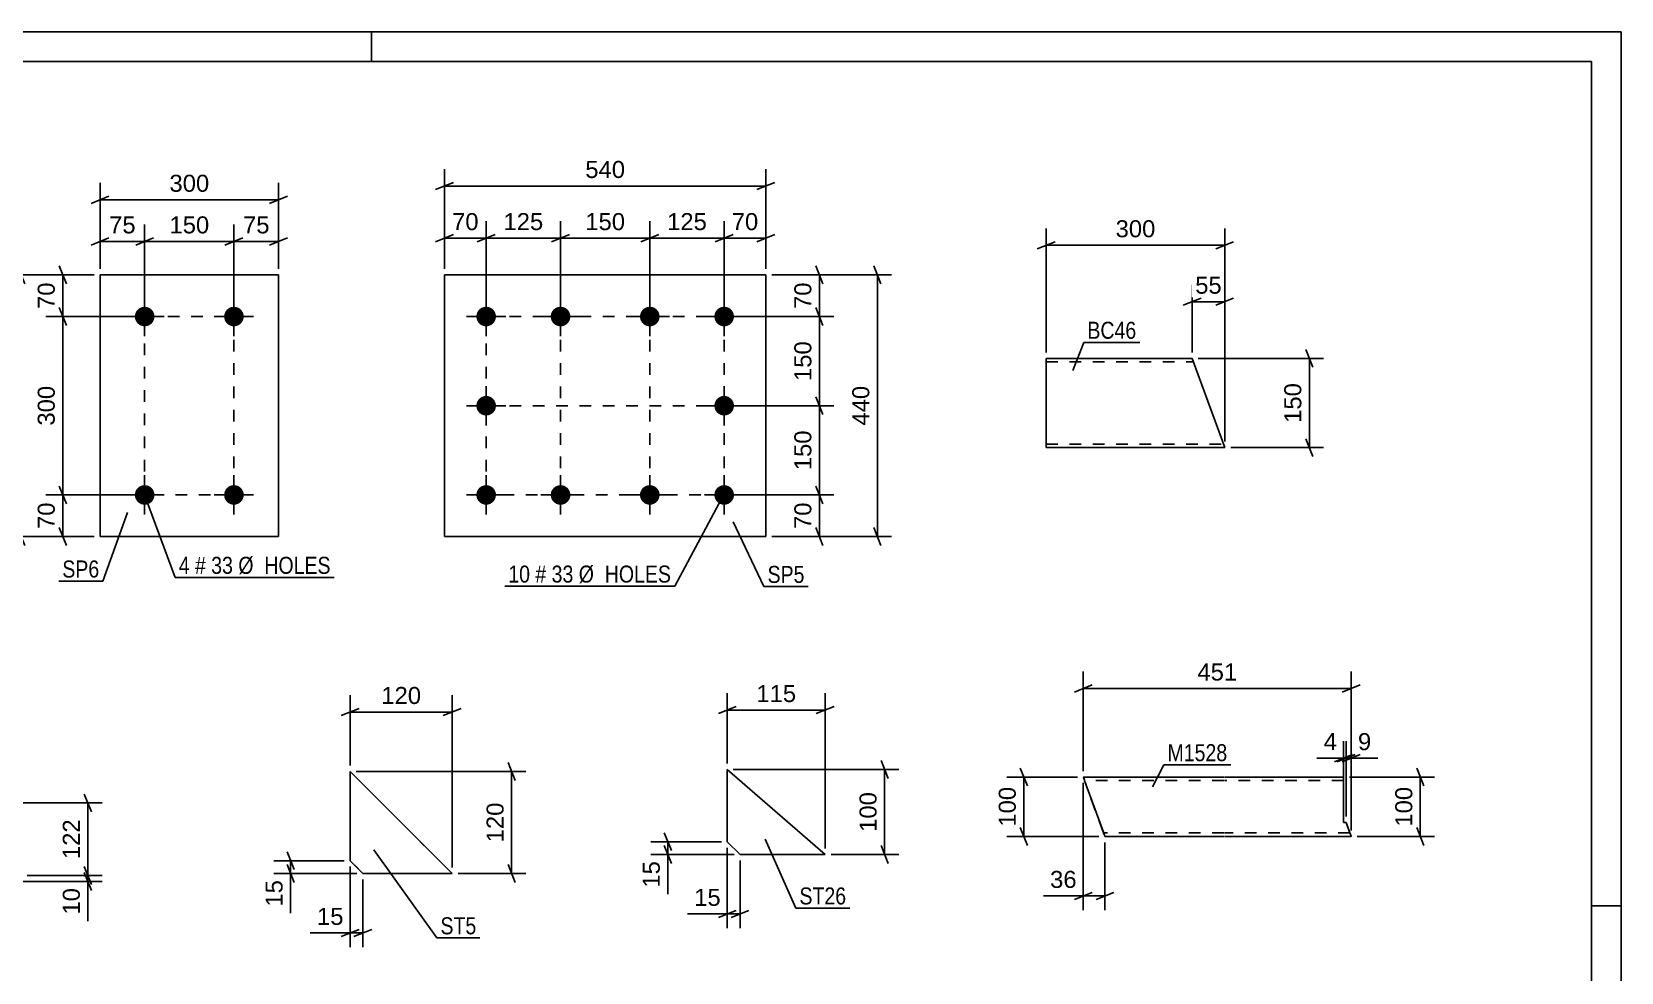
# Model space of a CAD drawing. Header units: millimetres. Extents: x 0 to 841, y 0 to 594.
# Drawn here: x 573.9 to 841, y 435.8 to 594 of the extents above; entities that cross this region are included whole.
import ezdxf

# ---------------------------------------------------------------- set-up
doc = ezdxf.new("R2010")
doc.units = ezdxf.units.MM
doc.linetypes.add('DXK_LINE_DOT2', pattern=[3.9198, 1.9599, -1.9599])
doc.styles.add('Arial', font='ARIAL.TTF', dxfattribs={"height": 0.2})
doc.styles.add('Arial Narrow', font='ARIALN.TTF', dxfattribs={"height": 0.2})

# ---------------------------------------------------------------- blocks, each defined once
blk = doc.blocks.new('Unknown-318890688-1126')
at = {"color": 5, "linetype": 'Continuous'}
for p, q in [((841, 594), (0, 594)), ((631, 589), (631, 594)), ((841, 0), (841, 594)), ((836, 589), (5, 589)), ((836, 5), (836, 589)), ((841, 447), (836, 447))]:
    blk.add_line(p, q, dxfattribs=at)
blk = doc.blocks.new('Part-318890688-1405 - 1389')
at = {"color": 2, "linetype": 'Continuous'}
for p, q in [((690.78, 457.79), (690.78, 469.93)), ((707.21, 455.65), (690.78, 469.93)), ((692.92, 455.65), (690.78, 457.79)), ((692.92, 455.65), (707.21, 455.65))]:
    blk.add_line(p, q, dxfattribs=at)
blk = doc.blocks.new('Part-318890688-1924 - 1907')
at = {"color": 2, "linetype": 'Continuous'}
for p, q in [((744.37, 539.07), (768.91, 539.07)), ((744.37, 524.16), (744.37, 539.07)), ((768.91, 539.07), (774.37, 524.07)), ((744.37, 524.16), (744.37, 524.07)), ((744.37, 524.07), (774.37, 524.07))]:
    blk.add_line(p, q, dxfattribs=at)
at = {"color": 7, "linetype": 'DXK_LINE_DOT2'}
for p, q in [((744.37, 538.47), (769.13, 538.47)), ((744.37, 524.67), (744.37, 524.71)), ((744.37, 524.67), (774.15, 524.67)), ((774.15, 524.67), (774.13, 524.71))]:
    blk.add_line(p, q, dxfattribs=at)
blk = doc.blocks.new('Bolt-318890688-1808 - 1759')
at = {"linetype": 'Continuous'}
for points in [[(592.86, 547.76, -1), (592.86, 544.46, -1)], [(607.86, 547.76, -1), (607.86, 544.46, -1)], [(592.86, 517.76, -1), (592.86, 514.46, -1)], [(607.86, 517.76, -1), (607.86, 514.46, -1)]]:
    blk.add_hatch(color=1, dxfattribs=at).paths.add_polyline_path(points)
at = {"color": 1, "linetype": 'Continuous'}
for p, q in [((592.86, 549.41), (592.86, 542.81)), ((607.86, 549.41), (607.86, 542.81)), ((589.56, 546.11), (596.16, 546.11)), ((604.56, 546.11), (611.16, 546.11)), ((592.86, 519.41), (592.86, 512.81)), ((607.86, 519.41), (607.86, 512.81)), ((589.56, 516.11), (596.16, 516.11)), ((604.56, 516.11), (611.16, 516.11))]:
    blk.add_line(p, q, dxfattribs=at)
blk = doc.blocks.new('Part-318890688-1775 - 1759')
at = {"color": 2, "linetype": 'Continuous'}
for p, q in [((585.36, 509.11), (585.36, 553.11)), ((585.36, 553.11), (615.36, 553.11)), ((615.36, 553.11), (615.36, 509.11)), ((615.36, 509.11), (585.36, 509.11))]:
    blk.add_line(p, q, dxfattribs=at)
blk = doc.blocks.new('Part-318890688-1597 - 1581')
at = {"color": 2, "linetype": 'Continuous'}
for p, q in [((643.25, 509.11), (643.25, 553.11)), ((643.25, 553.11), (697.25, 553.11)), ((697.25, 553.11), (697.25, 509.11)), ((697.25, 509.11), (643.25, 509.11))]:
    blk.add_line(p, q, dxfattribs=at)
blk = doc.blocks.new('Bolt-318890688-1630 - 1581')
at = {"linetype": 'Continuous'}
for points in [[(650.25, 547.76, -1), (650.25, 544.46, -1)], [(662.75, 547.76, -1), (662.75, 544.46, -1)], [(677.75, 547.76, -1), (677.75, 544.46, -1)], [(690.25, 547.76, -1), (690.25, 544.46, -1)], [(650.25, 532.76, -1), (650.25, 529.46, -1)], [(690.25, 532.76, -1), (690.25, 529.46, -1)], [(650.25, 517.76, -1), (650.25, 514.46, -1)], [(662.75, 517.76, -1), (662.75, 514.46, -1)], [(677.75, 517.76, -1), (677.75, 514.46, -1)], [(690.25, 517.76, -1), (690.25, 514.46, -1)]]:
    blk.add_hatch(color=1, dxfattribs=at).paths.add_polyline_path(points)
at = {"color": 1, "linetype": 'Continuous'}
for p, q in [((650.25, 549.41), (650.25, 542.81)), ((662.75, 549.41), (662.75, 542.81)), ((677.75, 549.41), (677.75, 542.81)), ((690.25, 549.41), (690.25, 542.81)), ((646.95, 546.11), (653.55, 546.11)), ((659.45, 546.11), (666.05, 546.11)), ((674.45, 546.11), (681.05, 546.11)), ((686.95, 546.11), (693.55, 546.11)), ((650.25, 534.41), (650.25, 527.81)), ((690.25, 534.41), (690.25, 527.81)), ((646.95, 531.11), (653.55, 531.11)), ((686.95, 531.11), (693.55, 531.11)), ((650.25, 519.41), (650.25, 512.81)), ((662.75, 519.41), (662.75, 512.81)), ((677.75, 519.41), (677.75, 512.81)), ((690.25, 519.41), (690.25, 512.81)), ((646.95, 516.11), (653.55, 516.11)), ((659.45, 516.11), (666.05, 516.11)), ((674.45, 516.11), (681.05, 516.11)), ((686.95, 516.11), (693.55, 516.11))]:
    blk.add_line(p, q, dxfattribs=at)
blk = doc.blocks.new('Part-318890688-1473 - 1457')
at = {"color": 2, "linetype": 'Continuous'}
for p, q in [((750.6, 468.67), (750.6, 468.67)), ((774.24, 468.67), (750.6, 468.67)), ((750.63, 468.58), (750.6, 468.67)), ((750.72, 468.32), (750.63, 468.58)), ((750.87, 467.93), (750.72, 468.32)), ((753.97, 459.41), (750.87, 467.93)), ((794.34, 468.67), (774.34, 468.67)), ((794.34, 468.67), (794.34, 468.58)), ((794.34, 468.58), (794.34, 468.32)), ((794.34, 468.32), (794.34, 467.93)), ((794.34, 461.02), (794.34, 467.93)), ((794.77, 461.02), (794.34, 461.02)), ((794.34, 461.02), (794.34, 461.02)), ((795.36, 459.41), (794.77, 461.02)), ((794.77, 461.02), (794.77, 461.02)), ((754.11, 459.02), (753.97, 459.41)), ((754.21, 458.76), (754.11, 459.02)), ((754.24, 458.67), (754.21, 458.76)), ((754.24, 458.67), (754.24, 458.67)), ((774.24, 458.67), (754.24, 458.67)), ((795.63, 458.67), (774.34, 458.67)), ((795.36, 459.41), (795.5, 459.02)), ((795.5, 459.02), (795.6, 458.76)), ((795.6, 458.76), (795.63, 458.67)), ((795.63, 458.67), (795.63, 458.67))]:
    blk.add_line(p, q, dxfattribs=at)
at = {"color": 7, "linetype": 'DXK_LINE_DOT2'}
for p, q in [((750.6, 468.67), (750.6, 468.67)), ((750.6, 468.67), (750.63, 468.58)), ((750.63, 468.58), (750.72, 468.32)), ((750.72, 468.32), (750.87, 467.93)), ((774.24, 468.07), (750.81, 468.07)), ((750.83, 468.02), (750.81, 468.07)), ((750.83, 468.02), (750.81, 468.07)), ((753.89, 459.64), (750.83, 468.02)), ((750.87, 467.93), (750.83, 468.02)), ((754, 459.31), (750.87, 467.93)), ((750.88, 467.89), (750.87, 467.93)), ((750.95, 467.7), (750.88, 467.89)), ((753.96, 459.44), (750.95, 467.7)), ((794.34, 468.07), (774.34, 468.07)), ((794.34, 468.58), (794.34, 468.67)), ((794.34, 468.32), (794.34, 468.58)), ((794.34, 467.93), (794.34, 468.32)), ((794.34, 468.02), (794.34, 468.07)), ((794.34, 468.02), (794.34, 468.07)), ((794.34, 468.02), (794.34, 461.02)), ((794.34, 467.93), (794.34, 468.02)), ((794.34, 467.93), (794.34, 461.02)), ((794.34, 467.89), (794.34, 467.93)), ((794.34, 461.02), (794.34, 467.89)), ((753.96, 459.44), (753.89, 459.64)), ((754, 459.31), (753.96, 459.44)), ((753.96, 459.44), (754, 459.31)), ((794.34, 461.02), (794.77, 461.02)), ((794.77, 461.02), (794.34, 461.02)), ((794.34, 461.02), (794.77, 461.02)), ((794.34, 461.02), (794.34, 461.02)), ((794.77, 461.02), (795.28, 459.64)), ((795.35, 459.44), (794.77, 461.02)), ((794.77, 461.02), (795.36, 459.41)), ((794.77, 461.02), (794.77, 461.02)), ((795.35, 459.44), (795.28, 459.64)), ((795.35, 459.44), (795.4, 459.31)), ((795.4, 459.31), (795.35, 459.44)), ((754.02, 459.27), (754, 459.31)), ((754, 459.31), (754.02, 459.27)), ((754, 459.31), (754.11, 459.02)), ((774.24, 459.27), (754.02, 459.27)), ((754.11, 459.02), (754.21, 458.76)), ((754.21, 458.76), (754.24, 458.67)), ((754.24, 458.67), (774.24, 458.67)), ((795.41, 459.27), (774.34, 459.27)), ((774.34, 458.67), (795.63, 458.67)), ((795.5, 459.02), (795.36, 459.41)), ((795.4, 459.31), (795.41, 459.27)), ((795.41, 459.27), (795.4, 459.31)), ((795.6, 458.76), (795.5, 459.02)), ((795.63, 458.67), (795.6, 458.76))]:
    blk.add_line(p, q, dxfattribs=at)
blk = doc.blocks.new('Part-318890688-5696 - 5690')
at = {"color": 2, "linetype": 'Continuous'}
for p, q in [((644.53, 452.45), (627.39, 469.6)), ((627.39, 469.6), (627.39, 454.6)), ((627.39, 469.6), (627.39, 469.6)), ((629.53, 452.45), (627.39, 454.6)), ((627.39, 454.6), (627.39, 454.6)), ((644.53, 452.45), (629.53, 452.45))]:
    blk.add_line(p, q, dxfattribs=at)
at = {"color": 7, "linetype": 'DXK_LINE_DOT2'}
for p, q in [((627.39, 469.6), (644.53, 452.45)), ((627.39, 454.6), (627.39, 469.6)), ((627.39, 454.6), (629.53, 452.45))]:
    blk.add_line(p, q, dxfattribs=at)
blk = doc.blocks.new('Rectangle-318890688-1893 - 1759')
at = {"color": 1, "linetype": 'DXK_LINE_DOT2'}
blk.add_lwpolyline([(592.86, 546.11), (607.86, 546.11), (607.86, 516.11), (592.86, 516.11), (592.86, 546.11)], close=True, dxfattribs=at)
blk = doc.blocks.new('Rectangle-318890688-1745 - 1581')
at = {"color": 1, "linetype": 'DXK_LINE_DOT2'}
blk.add_lwpolyline([(650.25, 546.11), (690.25, 546.11), (690.25, 516.11), (650.25, 516.11), (650.25, 546.11)], close=True, dxfattribs=at)
blk = doc.blocks.new('Line-318890688-1738 - 1581')
at = {"color": 1, "linetype": 'DXK_LINE_DOT2'}
blk.add_line((650.25, 531.11), (690.25, 531.11), dxfattribs=at)
blk = doc.blocks.new('Line-318890688-1731 - 1581')
at = {"color": 1, "linetype": 'DXK_LINE_DOT2'}
blk.add_line((662.75, 546.11), (662.75, 516.11), dxfattribs=at)
blk = doc.blocks.new('Line-318890688-1724 - 1581')
at = {"color": 1, "linetype": 'DXK_LINE_DOT2'}
blk.add_line((677.75, 546.11), (677.75, 516.11), dxfattribs=at)
blk = doc.blocks.new('StraightDimension-318890688-1407 - 1389')
at = {"color": 7, "linetype": 'Continuous'}
for p, q in [((717.81, 468.43), (716.61, 471.43)), ((691.78, 469.93), (719.61, 469.93)), ((717.21, 455.65), (717.21, 469.93)), ((716.61, 457.15), (717.81, 454.15)), ((708.21, 455.65), (719.61, 455.65))]:
    blk.add_line(p, q, dxfattribs=at)
at = {"color": 0}
blk.add_wipeout([(716.46, 466.72), (712.26, 466.72), (712.26, 458.85), (716.46, 458.85)], dxfattribs=at)
at = {"color": 3, "style": 'Arial'}
blk.add_text('100', height=2.865, rotation=90.0002, dxfattribs=at).set_placement((715.86, 459.45))
blk = doc.blocks.new('StraightDimension-318890688-1419 - 1389')
at = {"color": 7, "linetype": 'Continuous'}
for p, q in [((689.78, 457.79), (677.93, 457.79)), ((680.18, 459.29), (681.38, 456.29)), ((681.38, 454.15), (680.18, 457.15)), ((680.78, 455.65), (680.78, 457.79)), ((691.92, 455.65), (677.93, 455.65))]:
    blk.add_line(p, q, dxfattribs=at)
at = {"color": 0}
blk.add_wipeout([(680.03, 455.12), (675.83, 455.12), (675.83, 449.47), (680.03, 449.47)], dxfattribs=at)
at = {"color": 7, "linetype": 'Continuous'}
blk.add_line((680.78, 455.65), (680.78, 448.95), dxfattribs=at)
blk.add_line((680.78, 455.65), (680.78, 448.95), dxfattribs=at)
at = {"color": 3, "style": 'Arial'}
blk.add_text('15', height=2.865, rotation=90.0002, dxfattribs=at).set_placement((679.43, 450.07))
blk = doc.blocks.new('StraightDimension-318890688-1432 - 1389')
at = {"color": 7, "linetype": 'Continuous'}
for p, q in [((690.78, 470.93), (690.78, 482.78)), ((707.21, 456.65), (707.21, 482.78)), ((692.28, 480.53), (689.28, 479.33)), ((690.78, 479.93), (707.21, 479.93)), ((705.71, 479.33), (708.71, 480.53))]:
    blk.add_line(p, q, dxfattribs=at)
at = {"color": 0}
blk.add_wipeout([(702.93, 480.68), (702.93, 484.88), (695.06, 484.88), (695.06, 480.68)], dxfattribs=at)
at = {"color": 3, "style": 'Arial'}
blk.add_text('115', height=2.865, dxfattribs=at).set_placement((695.66, 481.28))
blk = doc.blocks.new('StraightDimension-318890688-1442 - 1389')
at = {"color": 7, "linetype": 'Continuous'}
for p, q in [((690.78, 456.79), (690.78, 443.25)), ((692.92, 454.65), (692.92, 443.25)), ((689.28, 445.05), (692.28, 446.25)), ((694.42, 446.25), (691.42, 445.05)), ((690.78, 445.65), (692.92, 445.65))]:
    blk.add_line(p, q, dxfattribs=at)
at = {"color": 0}
blk.add_wipeout([(690.25, 446.4), (690.25, 450.6), (684.61, 450.6), (684.61, 446.4)], dxfattribs=at)
at = {"color": 7, "linetype": 'Continuous'}
blk.add_line((690.78, 445.65), (684.08, 445.65), dxfattribs=at)
blk.add_line((690.78, 445.65), (684.08, 445.65), dxfattribs=at)
at = {"color": 3, "style": 'Arial'}
blk.add_text('15', height=2.865, dxfattribs=at).set_placement((685.21, 447))
blk = doc.blocks.new('StraightDimension-318890688-1926 - 1907')
at = {"color": 7, "linetype": 'Continuous'}
for p, q in [((768.91, 540.07), (768.91, 551.45)), ((774.37, 525.07), (774.37, 551.45)), ((767.41, 548), (770.41, 549.2)), ((768.91, 548.6), (774.37, 548.6)), ((775.87, 549.2), (772.87, 548))]:
    blk.add_line(p, q, dxfattribs=at)
at = {"color": 0}
blk.add_wipeout([(774.46, 549.35), (774.46, 553.55), (768.81, 553.55), (768.81, 549.35)], dxfattribs=at)
at = {"color": 3, "style": 'Arial'}
blk.add_text('55', height=2.865, dxfattribs=at).set_placement((769.41, 549.95))
blk = doc.blocks.new('StraightDimension-318890688-1951 - 1907')
at = {"color": 7, "linetype": 'Continuous'}
for p, q in [((789.19, 537.57), (787.99, 540.57)), ((769.91, 539.07), (790.99, 539.07)), ((788.59, 524.07), (788.59, 539.07)), ((775.37, 524.07), (790.99, 524.07)), ((787.99, 525.57), (789.19, 522.57))]:
    blk.add_line(p, q, dxfattribs=at)
at = {"color": 0}
blk.add_wipeout([(787.84, 535.5), (783.64, 535.5), (783.64, 527.63), (787.84, 527.63)], dxfattribs=at)
at = {"color": 3, "style": 'Arial'}
blk.add_text('150', height=2.865, rotation=90.0002, dxfattribs=at).set_placement((787.24, 528.23))
blk = doc.blocks.new('StraightDimension-318890688-1969 - 1907')
at = {"color": 7, "linetype": 'Continuous'}
for p, q in [((744.37, 540.07), (744.37, 560.94)), ((774.37, 525.07), (774.37, 560.94)), ((745.87, 558.69), (742.87, 557.49)), ((772.87, 557.49), (775.87, 558.69)), ((744.37, 558.09), (774.37, 558.09))]:
    blk.add_line(p, q, dxfattribs=at)
at = {"color": 0}
blk.add_wipeout([(763.3, 558.84), (763.3, 563.04), (755.43, 563.04), (755.43, 558.84)], dxfattribs=at)
at = {"color": 3, "style": 'Arial'}
blk.add_text('300', height=2.865, dxfattribs=at).set_placement((756.03, 559.44))
blk = doc.blocks.new('StraightDimension-318890688-1821 - 1759')
at = {"color": 7, "linetype": 'Continuous'}
for p, q in [((585.36, 554.11), (585.36, 561.59)), ((592.86, 547.11), (592.86, 561.59)), ((583.86, 558.14), (586.86, 559.34)), ((585.36, 558.74), (592.86, 558.74)), ((594.36, 559.34), (591.36, 558.14))]:
    blk.add_line(p, q, dxfattribs=at)
at = {"color": 0}
blk.add_wipeout([(591.94, 559.49), (591.94, 563.69), (586.29, 563.69), (586.29, 559.49)], dxfattribs=at)
at = {"color": 3, "style": 'Arial'}
blk.add_text('75', height=2.865, dxfattribs=at).set_placement((586.89, 560.09))
blk = doc.blocks.new('StraightDimension-318890688-1810 - 1759')
at = {"color": 7, "linetype": 'Continuous'}
for p, q in [((586.86, 566.34), (583.86, 565.14)), ((585.36, 554.11), (585.36, 568.59)), ((613.86, 565.14), (616.86, 566.34)), ((615.36, 554.11), (615.36, 568.59)), ((585.36, 565.74), (615.36, 565.74))]:
    blk.add_line(p, q, dxfattribs=at)
at = {"color": 0}
blk.add_wipeout([(604.3, 566.49), (604.3, 570.69), (596.43, 570.69), (596.43, 566.49)], dxfattribs=at)
at = {"color": 3, "style": 'Arial'}
blk.add_text('300', height=2.865, dxfattribs=at).set_placement((597.03, 567.09))
blk = doc.blocks.new('StraightDimension-318890688-1831 - 1759')
at = {"color": 7, "linetype": 'Continuous'}
for p, q in [((592.86, 547.11), (592.86, 561.59)), ((607.86, 547.11), (607.86, 561.59)), ((594.36, 559.34), (591.36, 558.14)), ((592.86, 558.74), (607.86, 558.74)), ((606.36, 558.14), (609.36, 559.34))]:
    blk.add_line(p, q, dxfattribs=at)
at = {"color": 0}
blk.add_wipeout([(604.3, 559.49), (604.3, 563.69), (596.43, 563.69), (596.43, 559.49)], dxfattribs=at)
at = {"color": 3, "style": 'Arial'}
blk.add_text('150', height=2.865, dxfattribs=at).set_placement((597.03, 560.09))
blk = doc.blocks.new('StraightDimension-318890688-1841 - 1759')
at = {"color": 7, "linetype": 'Continuous'}
for p, q in [((607.86, 547.11), (607.86, 561.59)), ((615.36, 554.11), (615.36, 561.59)), ((606.36, 558.14), (609.36, 559.34)), ((607.86, 558.74), (615.36, 558.74)), ((616.86, 559.34), (613.86, 558.14))]:
    blk.add_line(p, q, dxfattribs=at)
at = {"color": 0}
blk.add_wipeout([(614.44, 559.49), (614.44, 563.69), (608.79, 563.69), (608.79, 559.49)], dxfattribs=at)
at = {"color": 3, "style": 'Arial'}
blk.add_text('75', height=2.865, dxfattribs=at).set_placement((609.39, 560.09))
blk = doc.blocks.new('StraightDimension-318890688-1852 - 1759')
at = {"color": 7, "linetype": 'Continuous'}
for p, q in [((584.36, 553.11), (569.25, 553.11)), ((572.7, 551.61), (571.5, 554.61)), ((572.1, 509.11), (572.1, 553.11)), ((571.5, 510.61), (572.7, 507.61)), ((584.36, 509.11), (569.25, 509.11))]:
    blk.add_line(p, q, dxfattribs=at)
at = {"color": 0}
blk.add_wipeout([(571.35, 535.04), (567.15, 535.04), (567.15, 527.17), (571.35, 527.17)], dxfattribs=at)
at = {"color": 3, "style": 'Arial'}
blk.add_text('440', height=2.865, rotation=90.0002, dxfattribs=at).set_placement((570.75, 527.77))
blk = doc.blocks.new('StraightDimension-318890688-1863 - 1759')
at = {"color": 7, "linetype": 'Continuous'}
for p, q in [((584.36, 553.11), (576.25, 553.11)), ((578.5, 554.61), (579.7, 551.61)), ((579.1, 546.11), (579.1, 553.11)), ((579.7, 544.61), (578.5, 547.61)), ((591.86, 546.11), (576.25, 546.11))]:
    blk.add_line(p, q, dxfattribs=at)
at = {"color": 0}
blk.add_wipeout([(578.35, 552.43), (574.15, 552.43), (574.15, 546.78), (578.35, 546.78)], dxfattribs=at)
at = {"color": 3, "style": 'Arial'}
blk.add_text('70', height=2.865, rotation=90.0002, dxfattribs=at).set_placement((577.75, 547.38))
blk = doc.blocks.new('StraightDimension-318890688-1873 - 1759')
at = {"color": 7, "linetype": 'Continuous'}
for p, q in [((579.7, 544.61), (578.5, 547.61)), ((591.86, 546.11), (576.25, 546.11)), ((579.1, 516.11), (579.1, 546.11)), ((591.86, 516.11), (576.25, 516.11)), ((578.5, 517.61), (579.7, 514.61))]:
    blk.add_line(p, q, dxfattribs=at)
at = {"color": 0}
blk.add_wipeout([(578.35, 535.04), (574.15, 535.04), (574.15, 527.17), (578.35, 527.17)], dxfattribs=at)
at = {"color": 3, "style": 'Arial'}
blk.add_text('300', height=2.865, rotation=90.0002, dxfattribs=at).set_placement((577.75, 527.77))
blk = doc.blocks.new('StraightDimension-318890688-1883 - 1759')
at = {"color": 7, "linetype": 'Continuous'}
for p, q in [((591.86, 516.11), (576.25, 516.11)), ((578.5, 517.61), (579.7, 514.61)), ((579.1, 509.11), (579.1, 516.11)), ((579.7, 507.61), (578.5, 510.61)), ((584.36, 509.11), (576.25, 509.11))]:
    blk.add_line(p, q, dxfattribs=at)
at = {"color": 0}
blk.add_wipeout([(578.35, 515.43), (574.15, 515.43), (574.15, 509.78), (578.35, 509.78)], dxfattribs=at)
at = {"color": 3, "style": 'Arial'}
blk.add_text('70', height=2.865, rotation=90.0002, dxfattribs=at).set_placement((577.75, 510.38))
blk = doc.blocks.new('StraightDimension-318890688-1696 - 1581')
at = {"color": 7, "linetype": 'Continuous'}
for p, q in [((650.25, 547.11), (650.25, 562.14)), ((662.75, 547.11), (662.75, 562.14)), ((651.75, 559.89), (648.75, 558.69)), ((650.25, 559.29), (662.75, 559.29)), ((661.25, 558.69), (664.25, 559.89))]:
    blk.add_line(p, q, dxfattribs=at)
at = {"color": 0}
blk.add_wipeout([(660.43, 560.04), (660.43, 564.24), (652.56, 564.24), (652.56, 560.04)], dxfattribs=at)
at = {"color": 3, "style": 'Arial'}
blk.add_text('125', height=2.865, dxfattribs=at).set_placement((653.16, 560.64))
blk = doc.blocks.new('StraightDimension-318890688-1632 - 1581')
at = {"color": 7, "linetype": 'Continuous'}
for p, q in [((706.85, 529.61), (705.65, 532.61)), ((691.25, 531.11), (708.65, 531.11)), ((706.25, 516.11), (706.25, 531.11)), ((691.36, 516.11), (708.65, 516.11)), ((705.65, 517.61), (706.85, 514.61))]:
    blk.add_line(p, q, dxfattribs=at)
at = {"color": 0}
blk.add_wipeout([(705.5, 527.54), (701.3, 527.54), (701.3, 519.67), (705.5, 519.67)], dxfattribs=at)
at = {"color": 3, "style": 'Arial'}
blk.add_text('150', height=2.865, rotation=90.0002, dxfattribs=at).set_placement((704.9, 520.27))
blk = doc.blocks.new('StraightDimension-318890688-1636 - 1581')
at = {"color": 7, "linetype": 'Continuous'}
for p, q in [((706.85, 544.61), (705.65, 547.61)), ((691.36, 546.11), (708.65, 546.11)), ((706.25, 531.11), (706.25, 546.11)), ((705.65, 532.61), (706.85, 529.61)), ((691.25, 531.11), (708.65, 531.11))]:
    blk.add_line(p, q, dxfattribs=at)
at = {"color": 0}
blk.add_wipeout([(705.5, 542.54), (701.3, 542.54), (701.3, 534.67), (705.5, 534.67)], dxfattribs=at)
at = {"color": 3, "style": 'Arial'}
blk.add_text('150', height=2.865, rotation=90.0002, dxfattribs=at).set_placement((704.9, 535.27))
blk = doc.blocks.new('StraightDimension-318890688-1640 - 1581')
at = {"color": 7, "linetype": 'Continuous'}
for p, q in [((698.25, 553.11), (708.65, 553.11)), ((705.65, 554.61), (706.85, 551.61)), ((706.25, 546.11), (706.25, 553.11)), ((706.85, 544.61), (705.65, 547.61)), ((691.36, 546.11), (708.65, 546.11))]:
    blk.add_line(p, q, dxfattribs=at)
at = {"color": 0}
blk.add_wipeout([(705.5, 552.43), (701.3, 552.43), (701.3, 546.78), (705.5, 546.78)], dxfattribs=at)
at = {"color": 3, "style": 'Arial'}
blk.add_text('70', height=2.865, rotation=90.0002, dxfattribs=at).set_placement((704.9, 547.38))
blk = doc.blocks.new('StraightDimension-318890688-1647 - 1581')
at = {"color": 7, "linetype": 'Continuous'}
for p, q in [((691.36, 516.11), (708.65, 516.11)), ((705.65, 517.61), (706.85, 514.61)), ((706.25, 509.11), (706.25, 516.11)), ((706.85, 507.61), (705.65, 510.61)), ((698.25, 509.11), (708.65, 509.11))]:
    blk.add_line(p, q, dxfattribs=at)
at = {"color": 0}
blk.add_wipeout([(705.5, 515.43), (701.3, 515.43), (701.3, 509.78), (705.5, 509.78)], dxfattribs=at)
at = {"color": 3, "style": 'Arial'}
blk.add_text('70', height=2.865, rotation=90.0002, dxfattribs=at).set_placement((704.9, 510.38))
blk = doc.blocks.new('StraightDimension-318890688-1655 - 1581')
at = {"color": 7, "linetype": 'Continuous'}
for p, q in [((698.25, 553.11), (718.39, 553.11)), ((716.59, 551.61), (715.39, 554.61)), ((715.99, 509.11), (715.99, 553.11)), ((715.39, 510.61), (716.59, 507.61)), ((698.25, 509.11), (718.39, 509.11))]:
    blk.add_line(p, q, dxfattribs=at)
at = {"color": 0}
blk.add_wipeout([(715.24, 535.04), (711.04, 535.04), (711.04, 527.17), (715.24, 527.17)], dxfattribs=at)
at = {"color": 3, "style": 'Arial'}
blk.add_text('440', height=2.865, rotation=90.0002, dxfattribs=at).set_placement((714.64, 527.77))
blk = doc.blocks.new('StraightDimension-318890688-1666 - 1581')
at = {"color": 7, "linetype": 'Continuous'}
for p, q in [((677.75, 547.11), (677.75, 562.14)), ((690.25, 547.11), (690.25, 562.14)), ((676.25, 558.69), (679.25, 559.89)), ((677.75, 559.29), (690.25, 559.29)), ((691.75, 559.89), (688.75, 558.69))]:
    blk.add_line(p, q, dxfattribs=at)
at = {"color": 0}
blk.add_wipeout([(687.93, 560.04), (687.93, 564.24), (680.06, 564.24), (680.06, 560.04)], dxfattribs=at)
at = {"color": 3, "style": 'Arial'}
blk.add_text('125', height=2.865, dxfattribs=at).set_placement((680.66, 560.64))
blk = doc.blocks.new('StraightDimension-318890688-1676 - 1581')
at = {"color": 7, "linetype": 'Continuous'}
for p, q in [((690.25, 547.11), (690.25, 562.14)), ((697.25, 554.11), (697.25, 562.14)), ((688.75, 558.69), (691.75, 559.89)), ((690.25, 559.29), (697.25, 559.29)), ((698.75, 559.89), (695.75, 558.69))]:
    blk.add_line(p, q, dxfattribs=at)
at = {"color": 0}
blk.add_wipeout([(696.57, 560.04), (696.57, 564.24), (690.92, 564.24), (690.92, 560.04)], dxfattribs=at)
at = {"color": 3, "style": 'Arial'}
blk.add_text('70', height=2.865, dxfattribs=at).set_placement((691.52, 560.64))
blk = doc.blocks.new('StraightDimension-318890688-1686 - 1581')
at = {"color": 7, "linetype": 'Continuous'}
for p, q in [((643.25, 554.11), (643.25, 562.14)), ((650.25, 547.11), (650.25, 562.14)), ((641.75, 558.69), (644.75, 559.89)), ((643.25, 559.29), (650.25, 559.29)), ((651.75, 559.89), (648.75, 558.69))]:
    blk.add_line(p, q, dxfattribs=at)
at = {"color": 0}
blk.add_wipeout([(649.57, 560.04), (649.57, 564.24), (643.92, 564.24), (643.92, 560.04)], dxfattribs=at)
at = {"color": 3, "style": 'Arial'}
blk.add_text('70', height=2.865, dxfattribs=at).set_placement((644.52, 560.64))
blk = doc.blocks.new('StraightDimension-318890688-1706 - 1581')
at = {"color": 7, "linetype": 'Continuous'}
for p, q in [((662.75, 547.11), (662.75, 562.14)), ((677.75, 547.11), (677.75, 562.14)), ((664.25, 559.89), (661.25, 558.69)), ((662.75, 559.29), (677.75, 559.29)), ((676.25, 558.69), (679.25, 559.89))]:
    blk.add_line(p, q, dxfattribs=at)
at = {"color": 0}
blk.add_wipeout([(674.18, 560.04), (674.18, 564.24), (666.31, 564.24), (666.31, 560.04)], dxfattribs=at)
at = {"color": 3, "style": 'Arial'}
blk.add_text('150', height=2.865, dxfattribs=at).set_placement((666.91, 560.64))
blk = doc.blocks.new('StraightDimension-318890688-1714 - 1581')
at = {"color": 7, "linetype": 'Continuous'}
for p, q in [((643.25, 554.11), (643.25, 570.91)), ((697.25, 554.11), (697.25, 570.91)), ((644.75, 568.66), (641.75, 567.46)), ((643.25, 568.06), (697.25, 568.06)), ((695.75, 567.46), (698.75, 568.66))]:
    blk.add_line(p, q, dxfattribs=at)
at = {"color": 0}
blk.add_wipeout([(674.18, 568.81), (674.18, 573.01), (666.31, 573.01), (666.31, 568.81)], dxfattribs=at)
at = {"color": 3, "style": 'Arial'}
blk.add_text('540', height=2.865, dxfattribs=at).set_placement((666.91, 569.41))
blk = doc.blocks.new('StraightDimension-318890688-5237 - 5189')
at = {"color": 7, "linetype": 'Continuous'}
for p, q in [((582.72, 465.81), (583.92, 462.81)), ((561.45, 464.31), (585.72, 464.31)), ((583.32, 452.1), (583.32, 464.31)), ((573.13, 452.1), (585.72, 452.1)), ((583.92, 450.6), (582.72, 453.6))]:
    blk.add_line(p, q, dxfattribs=at)
at = {"color": 0}
blk.add_wipeout([(582.57, 462.14), (578.37, 462.14), (578.37, 454.27), (582.57, 454.27)], dxfattribs=at)
at = {"color": 3, "style": 'Arial'}
blk.add_text('122', height=2.865, rotation=90.0002, dxfattribs=at).set_placement((581.97, 454.87))
blk = doc.blocks.new('StraightDimension-318890688-5248 - 5189')
at = {"color": 7, "linetype": 'Continuous'}
for p, q in [((573.13, 452.1), (585.72, 452.1)), ((582.72, 453.6), (583.92, 450.6)), ((583.92, 449.61), (582.72, 452.61)), ((583.32, 451.11), (583.32, 452.1)), ((572.06, 451.11), (585.72, 451.11))]:
    blk.add_line(p, q, dxfattribs=at)
at = {"color": 0}
blk.add_wipeout([(582.57, 450.59), (578.37, 450.59), (578.37, 444.94), (582.57, 444.94)], dxfattribs=at)
at = {"color": 7, "linetype": 'Continuous'}
blk.add_line((583.32, 451.11), (583.32, 444.42), dxfattribs=at)
blk.add_line((583.32, 451.11), (583.32, 444.42), dxfattribs=at)
at = {"color": 3, "style": 'Arial'}
blk.add_text('10', height=2.865, rotation=90.0002, dxfattribs=at).set_placement((581.97, 445.54))
blk = doc.blocks.new('StraightDimension-318890688-1530 - 1457')
at = {"color": 7, "linetype": 'Continuous'}
for p, q in [((794.77, 462.02), (794.77, 474.69)), ((795.63, 459.67), (795.63, 474.69)), ((793.27, 471.24), (796.27, 472.44)), ((797.13, 472.44), (794.13, 471.24)), ((794.77, 471.84), (795.63, 471.84))]:
    blk.add_line(p, q, dxfattribs=at)
at = {"color": 0}
blk.add_wipeout([(799.58, 472.59), (799.58, 476.79), (796.16, 476.79), (796.16, 472.59)], dxfattribs=at)
at = {"color": 7, "linetype": 'Continuous'}
blk.add_line((795.63, 471.84), (800.11, 471.84), dxfattribs=at)
blk.add_line((795.63, 471.84), (800.11, 471.84), dxfattribs=at)
at = {"color": 3, "style": 'Arial'}
blk.add_text('9', height=2.87, dxfattribs=at).set_placement((796.76, 473.19))
blk = doc.blocks.new('StraightDimension-318890688-1556 - 1457')
at = {"color": 7, "linetype": 'Continuous'}
for p, q in [((740, 470.17), (741.2, 467.17)), ((749.6, 468.67), (737.75, 468.67)), ((740.6, 458.67), (740.6, 468.67)), ((741.2, 457.17), (740, 460.17)), ((753.24, 458.67), (737.75, 458.67))]:
    blk.add_line(p, q, dxfattribs=at)
at = {"color": 0}
blk.add_wipeout([(739.85, 467.6), (735.65, 467.6), (735.65, 459.73), (739.85, 459.73)], dxfattribs=at)
at = {"color": 3, "style": 'Arial'}
blk.add_text('100', height=2.865, rotation=90.0002, dxfattribs=at).set_placement((739.25, 460.33))
blk = doc.blocks.new('StraightDimension-318890688-1493 - 1457')
at = {"color": 7, "linetype": 'Continuous'}
for p, q in [((806.64, 470.17), (807.84, 467.17)), ((795.34, 468.67), (809.64, 468.67)), ((807.24, 458.67), (807.24, 468.67)), ((807.84, 457.17), (806.64, 460.17)), ((796.63, 458.67), (809.64, 458.67))]:
    blk.add_line(p, q, dxfattribs=at)
at = {"color": 0}
blk.add_wipeout([(806.49, 467.6), (802.29, 467.6), (802.29, 459.73), (806.49, 459.73)], dxfattribs=at)
at = {"color": 3, "style": 'Arial'}
blk.add_text('100', height=2.865, rotation=90.0002, dxfattribs=at).set_placement((805.89, 460.33))
blk = doc.blocks.new('StraightDimension-318890688-1544 - 1457')
at = {"color": 7, "linetype": 'Continuous'}
for p, q in [((794.34, 462.02), (794.34, 474.69)), ((794.77, 462.02), (794.77, 474.69)), ((792.84, 471.24), (795.84, 472.44)), ((796.27, 472.44), (793.27, 471.24)), ((794.34, 471.84), (794.77, 471.84))]:
    blk.add_line(p, q, dxfattribs=at)
at = {"color": 0}
blk.add_wipeout([(793.81, 472.59), (793.81, 476.79), (790.39, 476.79), (790.39, 472.59)], dxfattribs=at)
at = {"color": 7, "linetype": 'Continuous'}
blk.add_line((794.34, 471.84), (789.86, 471.84), dxfattribs=at)
blk.add_line((794.34, 471.84), (789.86, 471.84), dxfattribs=at)
at = {"color": 3, "style": 'Arial'}
blk.add_text('4', height=2.87, dxfattribs=at).set_placement((790.99, 473.19))
blk = doc.blocks.new('StraightDimension-318890688-1508 - 1457')
at = {"color": 7, "linetype": 'Continuous'}
for p, q in [((750.6, 467.67), (750.6, 446.27)), ((754.24, 457.67), (754.24, 446.27)), ((749.1, 448.07), (752.1, 449.27)), ((755.74, 449.27), (752.74, 448.07)), ((750.6, 448.67), (754.24, 448.67))]:
    blk.add_line(p, q, dxfattribs=at)
at = {"color": 0}
blk.add_wipeout([(750.07, 449.42), (750.07, 453.62), (744.42, 453.62), (744.42, 449.42)], dxfattribs=at)
at = {"color": 7, "linetype": 'Continuous'}
blk.add_line((750.6, 448.67), (743.9, 448.67), dxfattribs=at)
blk.add_line((750.6, 448.67), (743.9, 448.67), dxfattribs=at)
at = {"color": 3, "style": 'Arial'}
blk.add_text('36', height=2.865, dxfattribs=at).set_placement((745.02, 450.02))
blk = doc.blocks.new('StraightDimension-318890688-1476 - 1457')
at = {"color": 7, "linetype": 'Continuous'}
for p, q in [((750.6, 469.67), (750.6, 486.4)), ((795.63, 459.67), (795.63, 486.4)), ((752.1, 484.15), (749.1, 482.95)), ((750.6, 483.55), (795.63, 483.55)), ((794.13, 482.95), (797.13, 484.15))]:
    blk.add_line(p, q, dxfattribs=at)
at = {"color": 0}
blk.add_wipeout([(777.05, 484.3), (777.05, 488.5), (769.18, 488.5), (769.18, 484.3)], dxfattribs=at)
at = {"color": 3, "style": 'Arial'}
blk.add_text('451', height=2.865, dxfattribs=at).set_placement((769.78, 484.9))
blk = doc.blocks.new('StraightDimension-318890688-5719 - 5690')
at = {"color": 7, "linetype": 'Continuous'}
for p, q in [((627.4, 470.6), (627.4, 482.45)), ((644.53, 453.45), (644.53, 482.45)), ((628.9, 480.2), (625.9, 479)), ((627.4, 479.6), (644.53, 479.6)), ((643.03, 479), (646.03, 480.2))]:
    blk.add_line(p, q, dxfattribs=at)
at = {"color": 0}
blk.add_wipeout([(639.9, 480.35), (639.9, 484.55), (632.03, 484.55), (632.03, 480.35)], dxfattribs=at)
at = {"color": 3, "style": 'Arial'}
blk.add_text('120', height=2.865, dxfattribs=at).set_placement((632.63, 480.95))
blk = doc.blocks.new('StraightDimension-318890688-5708 - 5690')
at = {"color": 7, "linetype": 'Continuous'}
for p, q in [((626.39, 454.6), (614.54, 454.6)), ((616.79, 456.1), (617.99, 453.1)), ((617.39, 452.45), (617.39, 454.6)), ((628.53, 452.45), (614.54, 452.45)), ((617.99, 450.95), (616.79, 453.95))]:
    blk.add_line(p, q, dxfattribs=at)
at = {"color": 0}
blk.add_wipeout([(616.64, 451.93), (612.44, 451.93), (612.44, 446.28), (616.64, 446.28)], dxfattribs=at)
at = {"color": 7, "linetype": 'Continuous'}
blk.add_line((617.39, 452.45), (617.39, 445.76), dxfattribs=at)
blk.add_line((617.39, 452.45), (617.39, 445.76), dxfattribs=at)
at = {"color": 3, "style": 'Arial'}
blk.add_text('15', height=2.865, rotation=90.0002, dxfattribs=at).set_placement((616.04, 446.88))
blk = doc.blocks.new('StraightDimension-318890688-5698 - 5690')
at = {"color": 7, "linetype": 'Continuous'}
for p, q in [((655.13, 468.1), (653.93, 471.1)), ((628.4, 469.6), (656.93, 469.6)), ((654.53, 452.45), (654.53, 469.6)), ((645.53, 452.45), (656.93, 452.45)), ((653.93, 453.95), (655.13, 450.95))]:
    blk.add_line(p, q, dxfattribs=at)
at = {"color": 0}
blk.add_wipeout([(653.78, 464.96), (649.58, 464.96), (649.58, 457.09), (653.78, 457.09)], dxfattribs=at)
at = {"color": 3, "style": 'Arial'}
blk.add_text('120', height=2.865, rotation=90.0002, dxfattribs=at).set_placement((653.18, 457.69))
blk = doc.blocks.new('StraightDimension-318890688-5731 - 5690')
at = {"color": 7, "linetype": 'Continuous'}
for p, q in [((627.39, 453.6), (627.39, 440.05)), ((629.53, 451.45), (629.53, 440.05)), ((625.89, 441.85), (628.89, 443.05)), ((627.39, 442.45), (629.53, 442.45)), ((631.03, 443.05), (628.03, 441.85))]:
    blk.add_line(p, q, dxfattribs=at)
at = {"color": 0}
blk.add_wipeout([(626.86, 443.2), (626.86, 447.4), (621.22, 447.4), (621.22, 443.2)], dxfattribs=at)
at = {"color": 7, "linetype": 'Continuous'}
blk.add_line((627.39, 442.45), (620.69, 442.45), dxfattribs=at)
blk.add_line((627.39, 442.45), (620.69, 442.45), dxfattribs=at)
at = {"color": 3, "style": 'Arial'}
blk.add_text('15', height=2.865, dxfattribs=at).set_placement((621.82, 443.8))
blk = doc.blocks.new('Mark-318890688-1401 - 1389')
at = {"color": 0}
blk.add_wipeout([(710.75, 447.24), (710.75, 450.24), (702.9, 450.24), (702.9, 447.24)], dxfattribs=at)
blk.add_wipeout([(710.75, 447.24), (710.75, 450.24), (702.9, 450.24), (702.9, 447.24)], dxfattribs=at)
at = {"color": 30, "linetype": 'Continuous'}
for p, q in [((697.13, 458.2), (702.3, 446.64)), ((702.3, 446.64), (711.35, 446.64))]:
    blk.add_line(p, q, dxfattribs=at)
at = {"color": 3, "style": 'Arial Narrow'}
blk.add_text('ST26', height=2.863, dxfattribs=at).set_placement((702.9, 447.24))
blk = doc.blocks.new('Mark-318890688-1920 - 1907')
at = {"color": 0}
blk.add_wipeout([(759.51, 542.37), (759.51, 545.37), (751.29, 545.37), (751.29, 542.37)], dxfattribs=at)
blk.add_wipeout([(759.51, 542.37), (759.51, 545.37), (751.29, 545.37), (751.29, 542.37)], dxfattribs=at)
at = {"color": 30, "linetype": 'Continuous'}
for p, q in [((748.85, 537.05), (750.69, 541.77)), ((750.69, 541.77), (760.11, 541.77))]:
    blk.add_line(p, q, dxfattribs=at)
at = {"color": 3, "style": 'Arial Narrow'}
blk.add_text('BC46', height=2.863, dxfattribs=at).set_placement((751.29, 542.37))
blk = doc.blocks.new('Mark-318890688-1804 - 1759')
at = {"color": 0}
blk.add_wipeout([(600.42, 502.84), (600.42, 505.84), (598.59, 505.84), (598.59, 502.84)], dxfattribs=at)
blk.add_wipeout([(600.42, 502.84), (600.42, 505.84), (598.59, 505.84), (598.59, 502.84)], dxfattribs=at)
at = {"color": 7, "linetype": 'Continuous'}
blk.add_line((592.86, 516.11), (597.99, 502.24), dxfattribs=at)
at = {"color": 0}
blk.add_wipeout([(603.14, 502.84), (603.14, 505.84), (601.32, 505.84), (601.32, 502.84)], dxfattribs=at)
blk.add_wipeout([(603.14, 502.84), (603.14, 505.84), (601.32, 505.84), (601.32, 502.84)], dxfattribs=at)
at = {"color": 3, "style": 'Arial Narrow'}
blk.add_text('4', height=2.86, dxfattribs=at).set_placement((598.59, 502.84))
at = {"color": 0}
blk.add_wipeout([(607.7, 502.84), (607.7, 505.84), (604.04, 505.84), (604.04, 502.84)], dxfattribs=at)
blk.add_wipeout([(607.7, 502.84), (607.7, 505.84), (604.04, 505.84), (604.04, 502.84)], dxfattribs=at)
at = {"color": 3, "style": 'Arial Narrow'}
blk.add_text('#', height=2.86, dxfattribs=at).set_placement((601.32, 502.84))
at = {"color": 0}
blk.add_wipeout([(624.13, 502.84), (624.13, 505.84), (608.6, 505.84), (608.6, 502.84)], dxfattribs=at)
blk.add_wipeout([(624.13, 502.84), (624.13, 505.84), (608.6, 505.84), (608.6, 502.84)], dxfattribs=at)
at = {"color": 7, "linetype": 'Continuous'}
blk.add_line((597.99, 502.24), (624.73, 502.24), dxfattribs=at)
at = {"color": 3, "style": 'Arial Narrow'}
for s, p in [('33', (604.04, 502.84)), ('Ø  HOLES', (608.6, 502.84))]:
    blk.add_text(s, height=2.863, dxfattribs=at).set_placement(p)
blk = doc.blocks.new('Mark-318890688-1771 - 1759')
at = {"color": 0}
blk.add_wipeout([(585.23, 502.22), (585.23, 505.22), (579.02, 505.22), (579.02, 502.22)], dxfattribs=at)
blk.add_wipeout([(585.23, 502.22), (585.23, 505.22), (579.02, 505.22), (579.02, 502.22)], dxfattribs=at)
at = {"color": 30, "linetype": 'Continuous'}
for p in [(589.95, 513.15), (578.42, 501.62)]:
    blk.add_line(p, (585.83, 501.62), dxfattribs=at)
at = {"color": 3, "style": 'Arial Narrow'}
blk.add_text('SP6', height=2.863, dxfattribs=at).set_placement((579.02, 502.22))
blk = doc.blocks.new('Mark-318890688-1593 - 1581')
at = {"color": 0}
blk.add_wipeout([(703.75, 501.31), (703.75, 504.31), (697.54, 504.31), (697.54, 501.31)], dxfattribs=at)
blk.add_wipeout([(703.75, 501.31), (703.75, 504.31), (697.54, 504.31), (697.54, 501.31)], dxfattribs=at)
at = {"color": 30, "linetype": 'Continuous'}
for p, q in [((691.78, 511.59), (696.94, 500.71)), ((696.94, 500.71), (704.35, 500.71))]:
    blk.add_line(p, q, dxfattribs=at)
at = {"color": 3, "style": 'Arial Narrow'}
blk.add_text('SP5', height=2.863, dxfattribs=at).set_placement((697.54, 501.31))
blk = doc.blocks.new('Mark-318890688-1626 - 1581')
at = {"color": 0}
blk.add_wipeout([(657.62, 501.37), (657.62, 504.37), (653.97, 504.37), (653.97, 501.37)], dxfattribs=at)
blk.add_wipeout([(657.62, 501.37), (657.62, 504.37), (653.97, 504.37), (653.97, 501.37)], dxfattribs=at)
blk.add_wipeout([(660.35, 501.37), (660.35, 504.37), (658.52, 504.37), (658.52, 501.37)], dxfattribs=at)
blk.add_wipeout([(660.35, 501.37), (660.35, 504.37), (658.52, 504.37), (658.52, 501.37)], dxfattribs=at)
at = {"color": 3, "style": 'Arial Narrow'}
blk.add_text('10', height=2.863, dxfattribs=at).set_placement((653.97, 501.37))
at = {"color": 0}
blk.add_wipeout([(664.91, 501.37), (664.91, 504.37), (661.25, 504.37), (661.25, 501.37)], dxfattribs=at)
blk.add_wipeout([(664.91, 501.37), (664.91, 504.37), (661.25, 504.37), (661.25, 501.37)], dxfattribs=at)
at = {"color": 3, "style": 'Arial Narrow'}
blk.add_text('#', height=2.86, dxfattribs=at).set_placement((658.52, 501.37))
at = {"color": 0}
blk.add_wipeout([(681.33, 501.37), (681.33, 504.37), (665.81, 504.37), (665.81, 501.37)], dxfattribs=at)
blk.add_wipeout([(681.33, 501.37), (681.33, 504.37), (665.81, 504.37), (665.81, 501.37)], dxfattribs=at)
at = {"color": 7, "linetype": 'Continuous'}
for p in [(690.25, 516.31), (653.37, 500.77)]:
    blk.add_line(p, (681.93, 500.77), dxfattribs=at)
at = {"color": 3, "style": 'Arial Narrow'}
for s, p in [('33', (661.25, 501.37)), ('Ø  HOLES', (665.81, 501.37))]:
    blk.add_text(s, height=2.863, dxfattribs=at).set_placement(p)
blk = doc.blocks.new('Mark-318890688-1469 - 1457')
at = {"color": 0}
blk.add_wipeout([(774.8, 471.33), (774.8, 474.33), (764.75, 474.33), (764.75, 471.33)], dxfattribs=at)
blk.add_wipeout([(774.8, 471.33), (774.8, 474.33), (764.75, 474.33), (764.75, 471.33)], dxfattribs=at)
at = {"color": 30, "linetype": 'Continuous'}
for p, q in [((762.21, 467), (764.15, 470.73)), ((764.15, 470.73), (775.4, 470.73))]:
    blk.add_line(p, q, dxfattribs=at)
at = {"color": 3, "style": 'Arial Narrow'}
blk.add_text('M1528', height=2.863, dxfattribs=at).set_placement((764.75, 471.33))
blk = doc.blocks.new('Mark-318890688-5692 - 5690')
at = {"color": 0}
blk.add_wipeout([(648.59, 442.22), (648.59, 445.22), (642.57, 445.22), (642.57, 442.22)], dxfattribs=at)
blk.add_wipeout([(648.59, 442.22), (648.59, 445.22), (642.57, 445.22), (642.57, 442.22)], dxfattribs=at)
at = {"color": 30, "linetype": 'Continuous'}
for p, q in [((631.36, 456.42), (641.97, 441.62)), ((641.97, 441.62), (649.19, 441.62))]:
    blk.add_line(p, q, dxfattribs=at)
at = {"color": 3, "style": 'Arial Narrow'}
blk.add_text('ST5', height=2.863, dxfattribs=at).set_placement((642.57, 442.22))

msp = doc.modelspace()

# ---------------------------------------------------------------- block references
for name in ['Unknown-318890688-1126', 'Part-318890688-1775 - 1759', 'Part-318890688-1597 - 1581', 'Bolt-318890688-1808 - 1759', 'Bolt-318890688-1630 - 1581', 'Rectangle-318890688-1893 - 1759', 'Rectangle-318890688-1745 - 1581', 'Line-318890688-1731 - 1581', 'Line-318890688-1724 - 1581', 'Part-318890688-1924 - 1907', 'Line-318890688-1738 - 1581', 'Part-318890688-5696 - 5690', 'Part-318890688-1405 - 1389', 'Part-318890688-1473 - 1457']:
    msp.add_blockref(name, (0, 0))

# ---------------------------------------------------------------- next in the draw order: block references
for name in ['StraightDimension-318890688-1821 - 1759', 'StraightDimension-318890688-1696 - 1581', 'StraightDimension-318890688-1926 - 1907', 'StraightDimension-318890688-1632 - 1581', 'StraightDimension-318890688-5719 - 5690', 'StraightDimension-318890688-1530 - 1457', 'StraightDimension-318890688-1407 - 1389', 'StraightDimension-318890688-1556 - 1457', 'StraightDimension-318890688-5237 - 5189']:
    msp.add_blockref(name, (0, 0))

# ---------------------------------------------------------------- next in the draw order: block references
for name in ['StraightDimension-318890688-1810 - 1759', 'StraightDimension-318890688-1686 - 1581', 'StraightDimension-318890688-1636 - 1581', 'StraightDimension-318890688-1951 - 1907', 'StraightDimension-318890688-1647 - 1581', 'StraightDimension-318890688-1493 - 1457', 'StraightDimension-318890688-1508 - 1457', 'StraightDimension-318890688-1419 - 1389', 'StraightDimension-318890688-5708 - 5690', 'StraightDimension-318890688-5248 - 5189']:
    msp.add_blockref(name, (0, 0))

# ---------------------------------------------------------------- next in the draw order: block references
for name in ['StraightDimension-318890688-1831 - 1759', 'StraightDimension-318890688-1969 - 1907', 'StraightDimension-318890688-1852 - 1759', 'StraightDimension-318890688-1640 - 1581', 'Mark-318890688-1626 - 1581', 'StraightDimension-318890688-1432 - 1389', 'StraightDimension-318890688-1544 - 1457', 'StraightDimension-318890688-5698 - 5690']:
    msp.add_blockref(name, (0, 0))

# ---------------------------------------------------------------- next in the draw order: block references
for name in ['StraightDimension-318890688-1841 - 1759', 'StraightDimension-318890688-1666 - 1581', 'StraightDimension-318890688-1863 - 1759', 'StraightDimension-318890688-1655 - 1581', 'Mark-318890688-1920 - 1907', 'StraightDimension-318890688-1476 - 1457', 'StraightDimension-318890688-1442 - 1389', 'Mark-318890688-1401 - 1389', 'StraightDimension-318890688-5731 - 5690']:
    msp.add_blockref(name, (0, 0))

# ---------------------------------------------------------------- next in the draw order: block references
for name in ['StraightDimension-318890688-1706 - 1581', 'StraightDimension-318890688-1676 - 1581', 'StraightDimension-318890688-1873 - 1759', 'Mark-318890688-1593 - 1581', 'Mark-318890688-1469 - 1457', 'Mark-318890688-5692 - 5690']:
    msp.add_blockref(name, (0, 0))

# ---------------------------------------------------------------- next in the draw order: block references
for name in ['StraightDimension-318890688-1714 - 1581', 'StraightDimension-318890688-1883 - 1759']:
    msp.add_blockref(name, (0, 0))

# ---------------------------------------------------------------- next in the draw order: block references
for name in ['Mark-318890688-1804 - 1759', 'Mark-318890688-1771 - 1759']:
    msp.add_blockref(name, (0, 0))

doc.saveas('drawing.dxf')
